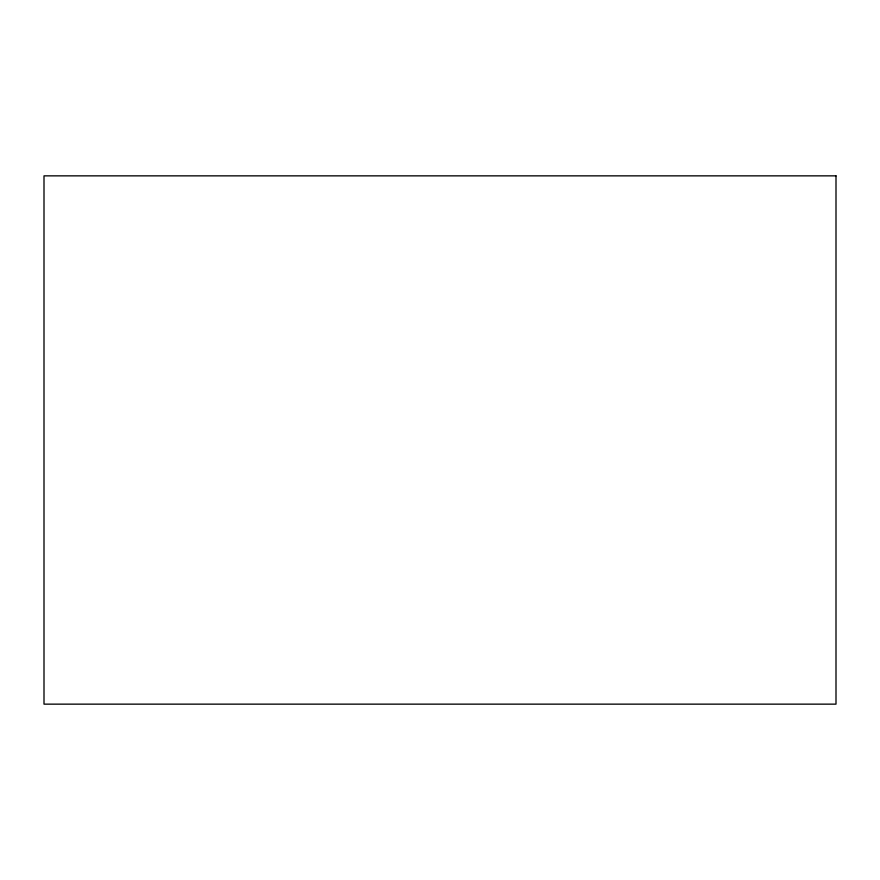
<?xml version="1.0" encoding="UTF-8"?>
<svg xmlns="http://www.w3.org/2000/svg" width="880" height="880" viewBox="0 0 880 880"><rect width="100%" height="100%" fill="white"/><g stroke="black" fill="none" stroke-linecap="round" stroke-linejoin="round"><path stroke-width="1.32" d="M836 175.857L44 175.857L44 704.143L836 704.143L836 175.857"/></g></svg>
